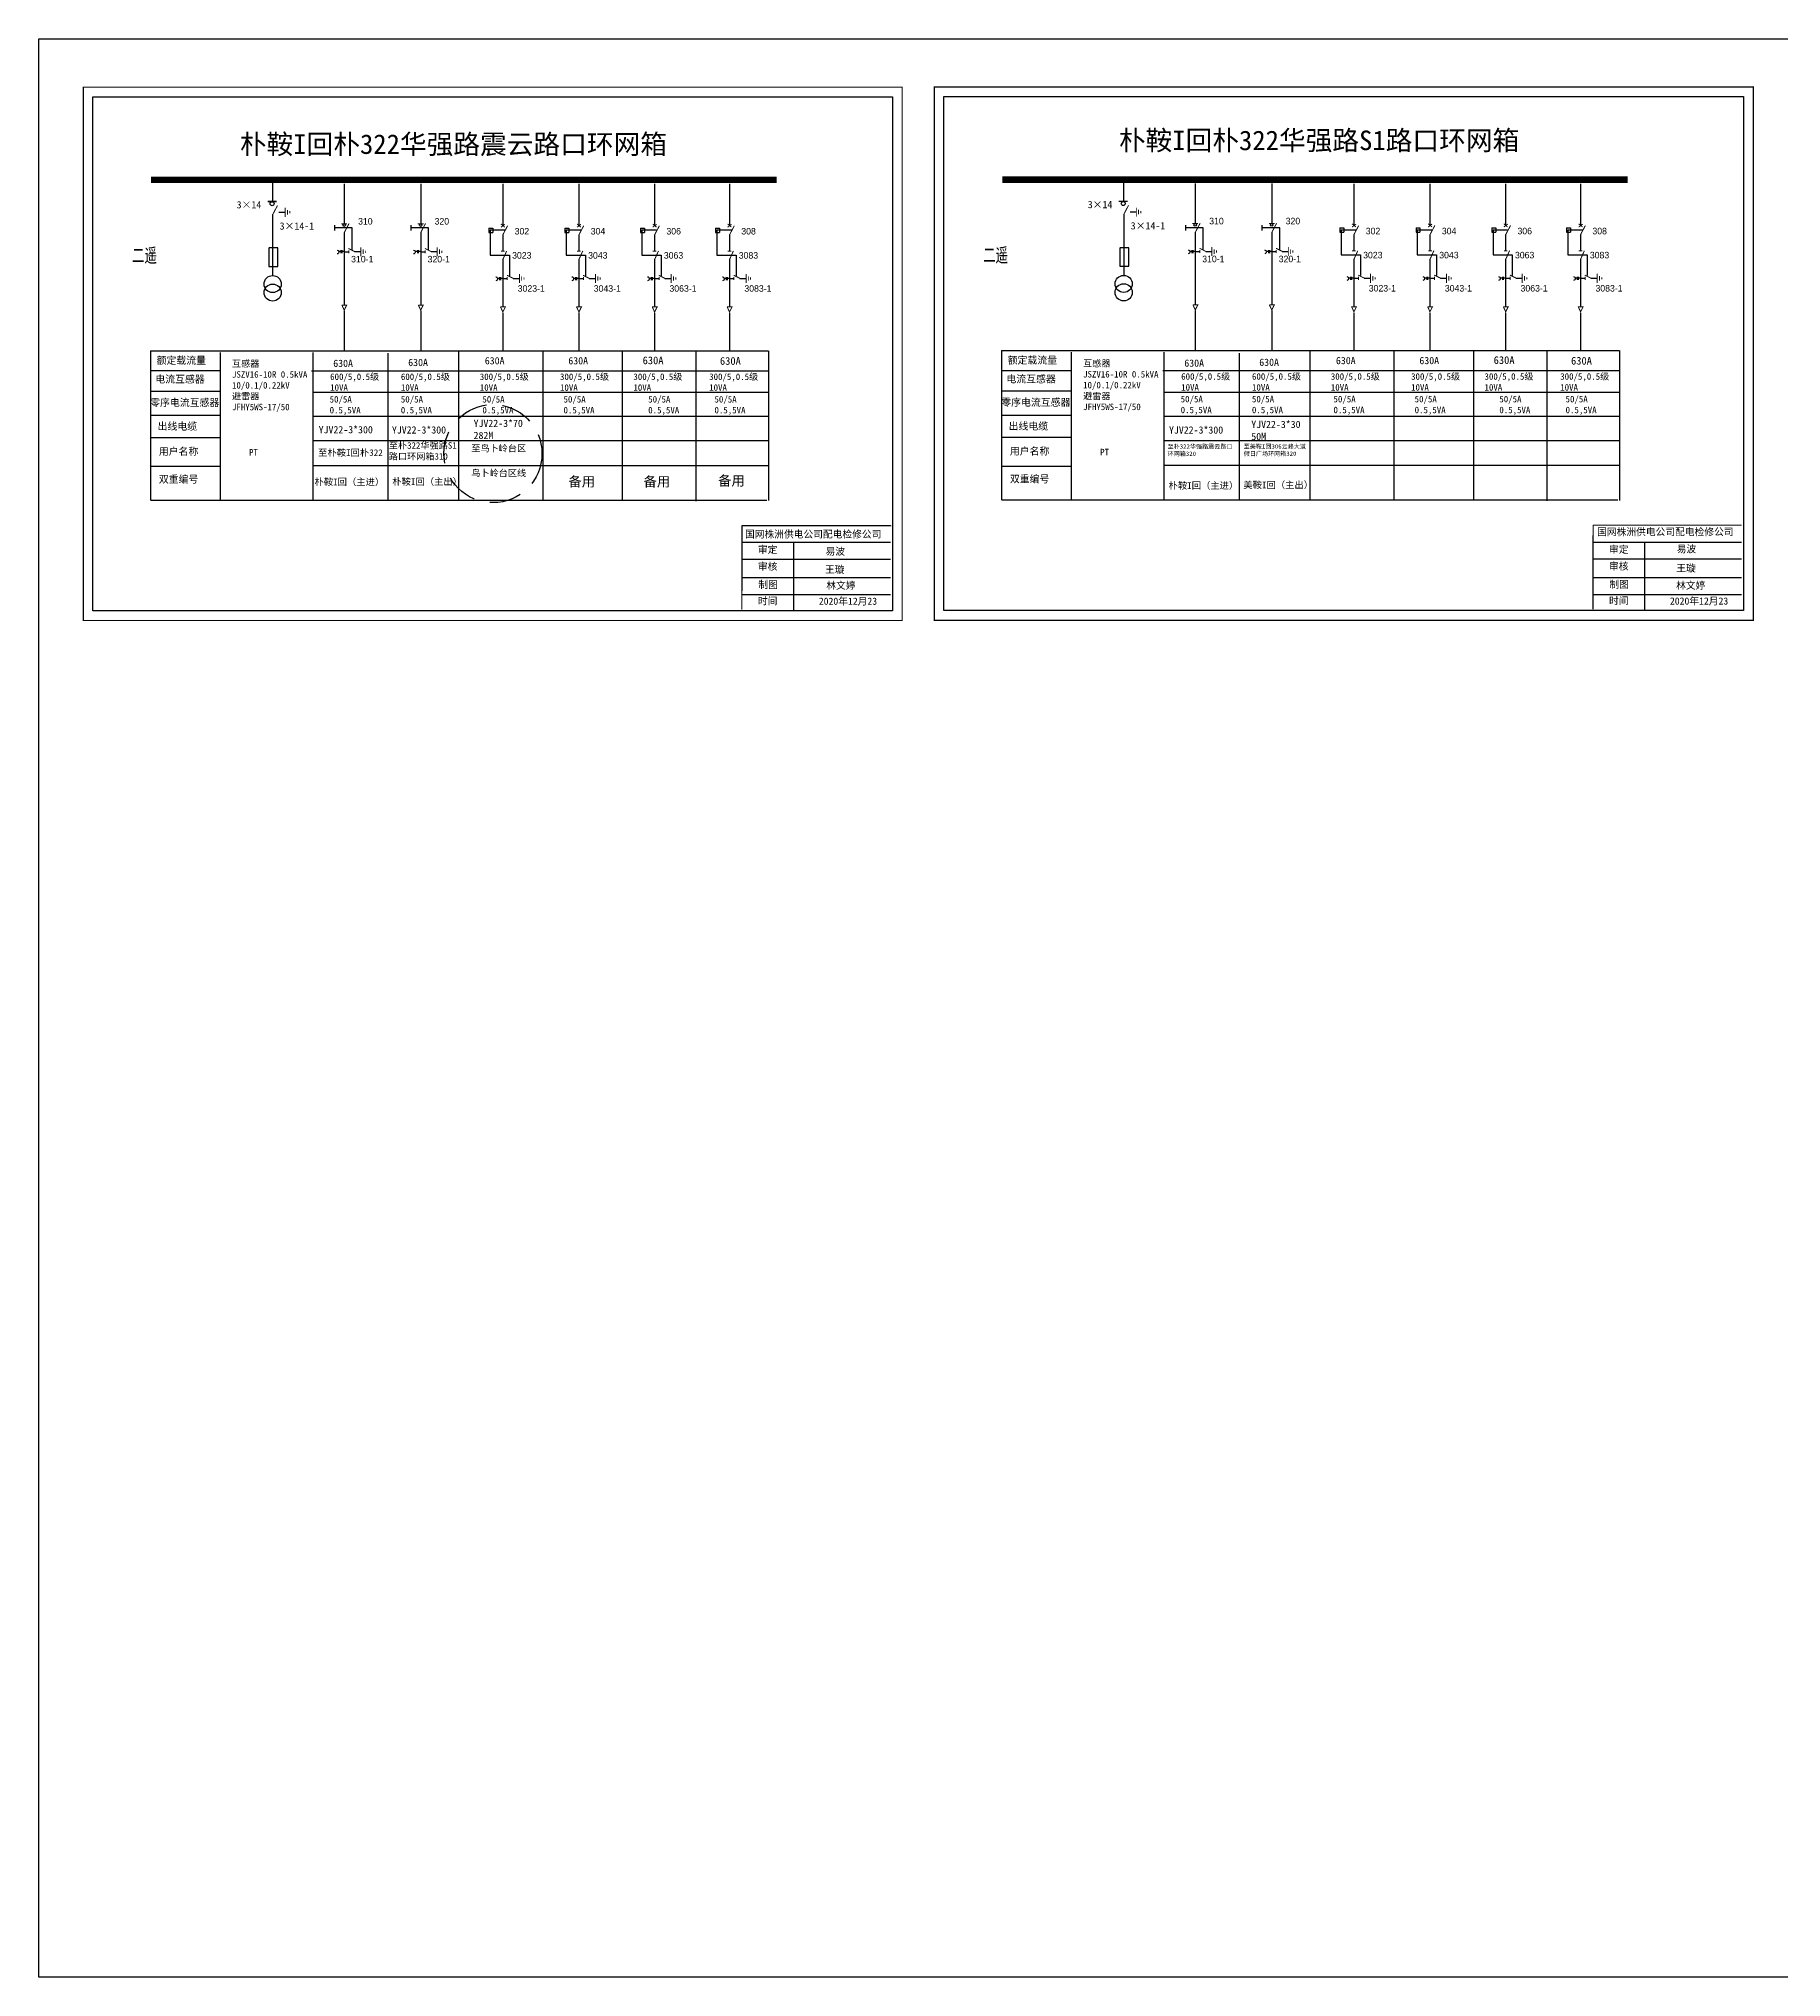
# Model space of a CAD drawing. Extents: x -194 to 226, y -192 to 105.
# Drawn here: x -194.2 to 72.8, y -191.9 to 105.1 of the extents above; entities that cross this region are included whole.
import ezdxf

# ---------------------------------------------------------------- set-up
doc = ezdxf.new("R2010")
doc.units = 0
doc.header["$LTSCALE"] = 0.774411
for name, pattern in [('ACAD_ISO02W100', [15, 12, -3]), ('CENTER', [50.8, 31.75, -6.35, 6.35, -6.35]), ('DASHED2', [9.525, 6.35, -3.175])]:
    doc.linetypes.add(name, pattern=pattern)
doc.layers.get('0').update_dxf_attribs({"linetype": 'CONTINUOUS'})
doc.layers.add('2', color=7, linetype='CONTINUOUS')
doc.layers.add('3', color=7, linetype='CONTINUOUS')
doc.styles.add('hztxt_txtstyle_0.00_0_0', font='simkai.ttf')
doc.styles.add('hztxt_txtstyle_1.80_0_0', font='', dxfattribs={"height": 1.8, "bigfont": 'hztxt.shx'})
doc.styles.add('hztxt_txtstyle_2.70_0_0', font='simkai.ttf', dxfattribs={"height": 2.7})
doc.styles.add('字体', font='', dxfattribs={"height": 2.5})
doc.styles.add('宋体', font='', dxfattribs={"width": 0.65})
doc.styles.get('hztxt_txtstyle_1.80_0_0').set_extended_font_data('hztxt')
doc.styles.get('字体').set_extended_font_data('SimSun')
doc.styles.get('宋体').set_extended_font_data('SimSun')

# ---------------------------------------------------------------- blocks, each defined once
blk = doc.blocks.new('JD')
for points in [[(-2, 0.2), (-2, -0.2), (2, 0.2), (2, -0.2)], [(1, -1.2), (1, -0.8), (-1, -1.2), (-1, -0.8)], [(-0.5, -1.8), (-0.5, -2.2), (0.5, -1.8), (0.5, -2.2)]]:
    blk.add_trace(points)

msp = doc.modelspace()

# ---------------------------------------------------------------- linework, layer by layer
at = {"color": 0}
for p, q in [((-194.22, 105.09), (225.78, 105.09)), ((-158.41, 83.48), (-158.41, 80.19)), ((-27.99, 83.51), (-27.99, 80.22)), ((-147.42, 82.88), (-147.42, 76.77)), ((-135.7, 82.88), (-135.7, 76.77)), ((-123.12, 82.85), (-123.12, 76.43)), ((-111.46, 82.85), (-111.46, 76.43)), ((-99.86, 82.85), (-99.86, 76.43)), ((-88.38, 82.85), (-88.38, 76.43)), ((-17.01, 82.91), (-17.01, 76.8)), ((-5.29, 82.91), (-5.29, 76.8)), ((7.3, 82.88), (7.3, 76.46)), ((18.96, 82.88), (18.96, 76.46)), ((30.56, 82.88), (30.56, 76.46)), ((42.03, 82.88), (42.03, 76.46)), ((-158.39, 78.16), (-158.39, 68.83)), ((-157.41, 78.53), (-156.47, 78.53)), ((-27.97, 78.19), (-27.97, 68.86)), ((-26.99, 78.56), (-26.05, 78.56)), ((-147.42, 75.41), (-147.42, 64.3)), ((-135.7, 75.41), (-135.7, 64.3)), ((-125.25, 76.08), (-124.65, 76.08)), ((-125.25, 76.08), (-125.25, 75.42)), ((-125.25, 75.42), (-124.65, 75.42)), ((-124.65, 76.08), (-124.65, 75.42)), ((-123.12, 75.07), (-123.12, 72.59)), ((-113.59, 76.08), (-112.99, 76.08)), ((-113.59, 76.08), (-113.59, 75.42)), ((-113.59, 75.42), (-112.99, 75.42)), ((-112.99, 76.08), (-112.99, 75.42)), ((-111.46, 75.07), (-111.46, 72.59)), ((-101.99, 76.08), (-101.39, 76.08)), ((-101.99, 76.08), (-101.99, 75.42)), ((-101.99, 75.42), (-101.39, 75.42)), ((-101.39, 76.08), (-101.39, 75.42)), ((-99.86, 75.07), (-99.86, 72.59)), ((-90.51, 76.08), (-89.92, 76.08)), ((-90.51, 76.08), (-90.51, 75.42)), ((-90.51, 75.42), (-89.92, 75.42)), ((-89.92, 76.08), (-89.92, 75.42)), ((-88.38, 75.07), (-88.38, 72.59)), ((-17.01, 75.44), (-17.01, 64.34)), ((-5.29, 75.44), (-5.29, 64.34)), ((5.17, 76.11), (5.77, 76.11)), ((5.17, 76.11), (5.17, 75.45)), ((5.17, 75.45), (5.77, 75.45)), ((5.77, 76.11), (5.77, 75.45)), ((7.3, 75.1), (7.3, 72.62)), ((16.83, 76.11), (17.43, 76.11)), ((16.83, 76.11), (16.83, 75.45)), ((16.83, 75.45), (17.43, 75.45)), ((17.43, 76.11), (17.43, 75.45)), ((18.96, 75.1), (18.96, 72.62)), ((28.43, 76.11), (29.03, 76.11)), ((28.43, 76.11), (28.43, 75.45)), ((28.43, 75.45), (29.03, 75.45)), ((29.03, 76.11), (29.03, 75.45)), ((30.56, 75.1), (30.56, 72.62)), ((39.9, 76.11), (40.5, 76.11)), ((39.9, 76.11), (39.9, 75.45)), ((39.9, 75.45), (40.5, 75.45)), ((40.5, 76.11), (40.5, 75.45)), ((42.03, 75.1), (42.03, 72.62)), ((-147.42, 72.46), (-146.73, 72.46)), ((-145.83, 72.48), (-144.89, 72.48)), ((-135.7, 72.46), (-135.01, 72.46)), ((-134.11, 72.48), (-133.17, 72.48)), ((-123.12, 71.35), (-123.12, 64.05)), ((-111.46, 71.35), (-111.46, 64.05)), ((-99.86, 71.35), (-99.86, 64.05)), ((-88.38, 71.35), (-88.38, 64.05)), ((-17.01, 72.49), (-16.31, 72.49)), ((-15.41, 72.51), (-14.47, 72.51)), ((-5.29, 72.49), (-4.6, 72.49)), ((-3.69, 72.51), (-2.75, 72.51)), ((7.3, 71.39), (7.3, 64.08)), ((18.96, 71.39), (18.96, 64.08)), ((30.56, 71.39), (30.56, 64.08)), ((42.03, 71.39), (42.03, 64.08)), ((-123.12, 68.35), (-122.43, 68.35)), ((-121.52, 68.37), (-120.58, 68.37)), ((-111.46, 68.35), (-110.77, 68.35)), ((-109.86, 68.37), (-108.92, 68.37)), ((-99.86, 68.35), (-99.17, 68.35)), ((-98.27, 68.37), (-97.33, 68.37)), ((-88.38, 68.35), (-87.69, 68.35)), ((-86.79, 68.37), (-85.85, 68.37)), ((7.3, 68.39), (7.99, 68.39)), ((8.89, 68.4), (9.84, 68.4)), ((18.96, 68.39), (19.65, 68.39)), ((20.55, 68.4), (21.49, 68.4)), ((30.56, 68.39), (31.25, 68.39)), ((32.15, 68.4), (33.09, 68.4)), ((42.03, 68.39), (42.72, 68.39)), ((43.63, 68.4), (44.57, 68.4)), ((-166.35, 54.2), (-177.05, 54.2)), ((-35.93, 54.23), (-46.63, 54.23)), ((-166.39, 51.05), (-177.09, 51.05)), ((-35.97, 51.09), (-46.68, 51.09)), ((-166.39, 47.34), (-177.09, 47.34)), ((-35.97, 47.37), (-46.68, 47.37)), ((-166.43, 43.95), (-177.13, 43.95)), ((-36.01, 43.98), (-46.72, 43.98)), ((-166.39, 39.54), (-177.09, 39.54)), ((-35.97, 39.57), (-46.68, 39.57))]:
    msp.add_line(p, q, dxfattribs=at)
for p, q in [((-194.22, -191.91), (-194.22, 105.09)), ((225.78, -191.91), (-194.22, -191.91))]:
    msp.add_line(p, q)
at = {"color": 0, "linetype": 'ACAD_ISO02W100'}
for p, q in [((-122.82, 75.74), (-125.06, 75.74)), ((-125.06, 75.74), (-125.06, 71.93)), ((-111.16, 75.74), (-113.4, 75.74)), ((-113.4, 75.74), (-113.4, 71.93)), ((-99.56, 75.74), (-101.8, 75.74)), ((-101.8, 75.74), (-101.8, 71.93)), ((-88.08, 75.74), (-90.32, 75.74)), ((-90.32, 75.74), (-90.32, 71.93)), ((7.6, 75.77), (5.36, 75.77)), ((5.36, 75.77), (5.36, 71.96)), ((19.26, 75.77), (17.02, 75.77)), ((17.02, 75.77), (17.02, 71.96)), ((30.86, 75.77), (28.62, 75.77)), ((28.62, 75.77), (28.62, 71.96)), ((42.33, 75.77), (40.09, 75.77)), ((40.09, 75.77), (40.09, 71.96)), ((-125.06, 71.93), (-122.1, 71.93)), ((-122.1, 71.93), (-122.1, 68.78)), ((-113.4, 71.93), (-110.44, 71.93)), ((-110.44, 71.93), (-110.44, 68.78)), ((-101.8, 71.93), (-98.85, 71.93)), ((-98.85, 71.93), (-98.85, 68.78)), ((-90.32, 71.93), (-87.37, 71.93)), ((-87.37, 71.93), (-87.37, 68.78)), ((5.36, 71.96), (8.32, 71.96)), ((8.32, 71.96), (8.32, 68.81)), ((17.02, 71.96), (19.97, 71.96)), ((19.97, 71.96), (19.97, 68.81)), ((28.62, 71.96), (31.57, 71.96)), ((31.57, 71.96), (31.57, 68.81)), ((40.09, 71.96), (43.05, 71.96)), ((43.05, 71.96), (43.05, 68.81))]:
    msp.add_line(p, q, dxfattribs=at)
at = {"color": 0, "linetype": 'CENTER'}
for p, q in [((-147.42, 63.41), (-147.42, 57.27)), ((-135.7, 63.41), (-135.7, 57.27)), ((-123.11, 63.07), (-123.11, 57.3)), ((-111.45, 63.07), (-111.45, 57.3)), ((-99.86, 63.07), (-99.86, 57.3)), ((-88.38, 63.07), (-88.38, 57.3)), ((-17, 63.44), (-17, 57.3)), ((-5.28, 63.44), (-5.28, 57.3)), ((7.31, 63.1), (7.31, 57.33)), ((18.96, 63.1), (18.96, 57.33)), ((30.56, 63.1), (30.56, 57.33)), ((42.04, 63.1), (42.04, 57.33))]:
    msp.add_line(p, q, dxfattribs=at)
at = {"color": 0, "linetype": 'Continuous'}
for p, q in [((-177.12, 57.28), (-82.45, 57.28)), ((-177.07, 34.34), (-177.07, 57.28)), ((-166.45, 57.04), (-166.45, 34.35)), ((-152.24, 57.04), (-152.24, 34.35)), ((-140.72, 56.89), (-140.72, 34.36)), ((-129.89, 57.24), (-129.89, 34.35)), ((-117, 57.24), (-117, 34.35)), ((-104.8, 57.23), (-104.8, 34.33)), ((-93.53, 57.15), (-93.53, 34.25)), ((-82.4, 57.27), (-82.4, 34.33)), ((-46.7, 57.32), (47.96, 57.32)), ((-46.66, 34.37), (-46.66, 57.32)), ((-36.03, 57.07), (-36.03, 34.38)), ((-21.82, 57.07), (-21.82, 34.38)), ((-10.3, 56.92), (-10.3, 34.39)), ((0.53, 57.27), (0.53, 34.38)), ((13.42, 57.27), (13.42, 34.38)), ((25.62, 57.26), (25.62, 34.36)), ((36.89, 57.18), (36.89, 34.28)), ((48.02, 57.3), (48.02, 34.36)), ((-152.41, 54.22), (-82.42, 54.22)), ((-21.99, 54.25), (48, 54.25)), ((-152.24, 50.92), (-82.4, 50.92)), ((-21.82, 50.95), (48.02, 50.95)), ((-152.24, 47.24), (-82.51, 47.24)), ((-21.82, 47.27), (47.9, 47.27)), ((-152.24, 43.51), (-82.32, 43.51)), ((-21.82, 43.54), (48.09, 43.54)), ((-152.24, 39.72), (-82.42, 39.72)), ((-21.82, 39.75), (48, 39.75)), ((-82.66, 34.34), (-177, 34.34)), ((47.75, 34.37), (-46.58, 34.37)), ((-86.46, 30.53), (-63.71, 30.53)), ((-86.46, 27.94), (-63.71, 27.94)), ((-78.57, 27.94), (-78.57, 17.6)), ((43.96, 27.97), (66.71, 27.97)), ((51.85, 27.97), (51.85, 17.63)), ((-86.46, 25.35), (-63.71, 25.35)), ((43.96, 25.38), (66.71, 25.38)), ((-86.46, 22.52), (-63.71, 22.52)), ((43.96, 22.55), (66.71, 22.55)), ((-86.46, 19.93), (-63.71, 19.93)), ((43.96, 19.96), (66.71, 19.96))]:
    msp.add_line(p, q, dxfattribs=at)
at = {"color": 0, "linetype": 'Continuous', "const_width": 0.182}
for points in [[(-187.4, 97.66), (-61.92, 97.66), (-61.92, 15.96), (-187.4, 15.96)], [(-56.99, 97.69), (68.5, 97.69), (68.5, 15.99), (-56.99, 15.99)]]:
    msp.add_lwpolyline(points, close=True, dxfattribs=at)
at = {"color": 0, "linetype": 'Continuous'}
for points in [[(-185.93, 96.19), (-63.4, 96.19), (-63.4, 17.44), (-185.93, 17.44)], [(-55.51, 96.22), (67.02, 96.22), (67.02, 17.47), (-55.51, 17.47)]]:
    msp.add_lwpolyline(points, close=True, dxfattribs=at)
at = {"color": 0}
for points, const_width in [([(-177, 83.48), (-81.15, 83.48)], 0.998), ([(-46.58, 83.51), (49.27, 83.51)], 0.998), ([(-159.16, 80.15), (-157.76, 80.15)], 0.238), ([(-28.74, 80.18), (-27.34, 80.18)], 0.238), ([(-158.39, 78.12), (-157.64, 79.54)], 0.15), ([(-27.97, 78.15), (-27.23, 79.57)], 0.15), ([(-147.86, 76.75), (-146.98, 76.75)], 0.15), ([(-147.42, 75.37), (-146.67, 76.79)], 0.15), ([(-136.15, 76.75), (-135.26, 76.75)], 0.15), ([(-135.7, 75.37), (-134.96, 76.79)], 0.15), ([(-123.4, 76.21), (-122.79, 76.66)], 0.15), ([(-123.4, 76.71), (-122.81, 76.22)], 0.15), ([(-123.12, 75.03), (-122.37, 76.45)], 0.15), ([(-111.74, 76.21), (-111.13, 76.66)], 0.15), ([(-111.74, 76.71), (-111.15, 76.22)], 0.15), ([(-111.46, 75.03), (-110.71, 76.45)], 0.15), ([(-100.15, 76.21), (-99.54, 76.66)], 0.15), ([(-100.14, 76.71), (-99.55, 76.22)], 0.15), ([(-99.86, 75.03), (-99.11, 76.45)], 0.15), ([(-88.66, 76.71), (-88.08, 76.22)], 0.15), ([(-88.67, 76.21), (-88.06, 76.66)], 0.15), ([(-88.38, 75.03), (-87.63, 76.45)], 0.15), ([(-17.45, 76.78), (-16.56, 76.78)], 0.15), ([(-17.01, 75.4), (-16.26, 76.82)], 0.15), ([(-5.73, 76.78), (-4.85, 76.78)], 0.15), ([(-5.29, 75.4), (-4.54, 76.82)], 0.15), ([(7.02, 76.24), (7.62, 76.69)], 0.15), ([(7.02, 76.74), (7.61, 76.25)], 0.15), ([(7.3, 75.06), (8.05, 76.48)], 0.15), ([(18.68, 76.74), (19.27, 76.25)], 0.15), ([(18.67, 76.24), (19.28, 76.69)], 0.15), ([(18.96, 75.06), (19.71, 76.48)], 0.15), ([(30.28, 76.74), (30.86, 76.25)], 0.15), ([(30.27, 76.24), (30.88, 76.69)], 0.15), ([(30.56, 75.06), (31.31, 76.48)], 0.15), ([(41.75, 76.24), (42.36, 76.69)], 0.15), ([(41.75, 76.74), (42.34, 76.25)], 0.15), ([(42.03, 75.06), (42.78, 76.48)], 0.15), ([(-146.77, 72.96), (-145.77, 72.46)], 0.15), ([(-146.73, 72.69), (-146.73, 72.23)], 0.15), ([(-135.05, 72.96), (-134.05, 72.46)], 0.15), ([(-135.01, 72.69), (-135.01, 72.23)], 0.15), ([(-123.39, 72.55), (-122.83, 72.55)], 0.15), ([(-123.15, 71.17), (-122.52, 72.58)], 0.15), ([(-111.73, 72.55), (-111.17, 72.55)], 0.15), ([(-111.49, 71.17), (-110.86, 72.58)], 0.15), ([(-100.13, 72.55), (-99.57, 72.55)], 0.15), ([(-99.89, 71.17), (-99.26, 72.58)], 0.15), ([(-88.65, 72.55), (-88.1, 72.55)], 0.15), ([(-88.41, 71.17), (-87.78, 72.58)], 0.15), ([(-16.35, 72.99), (-15.35, 72.49)], 0.15), ([(-16.31, 72.72), (-16.31, 72.26)], 0.15), ([(-4.63, 72.99), (-3.64, 72.49)], 0.15), ([(-4.6, 72.72), (-4.6, 72.26)], 0.15), ([(7.03, 72.58), (7.59, 72.58)], 0.15), ([(7.27, 71.2), (7.9, 72.62)], 0.15), ([(18.69, 72.58), (19.25, 72.58)], 0.15), ([(18.93, 71.2), (19.56, 72.62)], 0.15), ([(30.29, 72.58), (30.84, 72.58)], 0.15), ([(30.53, 71.2), (31.16, 72.62)], 0.15), ([(41.77, 72.58), (42.32, 72.58)], 0.15), ([(42, 71.2), (42.63, 72.62)], 0.15), ([(-122.46, 68.85), (-121.47, 68.35)], 0.15), ([(-122.43, 68.58), (-122.43, 68.12)], 0.15), ([(-110.81, 68.85), (-109.81, 68.35)], 0.15), ([(-110.77, 68.58), (-110.77, 68.12)], 0.15), ([(-99.21, 68.85), (-98.21, 68.35)], 0.15), ([(-99.17, 68.58), (-99.17, 68.12)], 0.15), ([(-87.73, 68.85), (-86.73, 68.35)], 0.15), ([(-87.69, 68.58), (-87.69, 68.12)], 0.15), ([(7.95, 68.88), (8.95, 68.39)], 0.15), ([(7.99, 68.62), (7.99, 68.15)], 0.15), ([(19.61, 68.88), (20.61, 68.39)], 0.15), ([(19.65, 68.62), (19.65, 68.15)], 0.15), ([(31.21, 68.88), (32.21, 68.39)], 0.15), ([(31.25, 68.62), (31.25, 68.15)], 0.15), ([(42.69, 68.88), (43.68, 68.39)], 0.15), ([(42.72, 68.62), (42.72, 68.15)], 0.15), ([(-147.79, 64.28), (-147.03, 64.28), (-147.42, 63.51), (-147.78, 64.3)], 0.15), ([(-136.07, 64.28), (-135.31, 64.28), (-135.7, 63.51), (-136.06, 64.3)], 0.15), ([(-123.48, 64), (-122.72, 64), (-123.11, 63.23), (-123.48, 64.02)], 0.15), ([(-111.83, 64), (-111.06, 64), (-111.45, 63.23), (-111.82, 64.02)], 0.15), ([(-100.23, 64), (-99.47, 64), (-99.86, 63.23), (-100.22, 64.02)], 0.15), ([(-88.75, 64), (-87.99, 64), (-88.38, 63.23), (-88.74, 64.02)], 0.15), ([(-17.37, 64.31), (-16.61, 64.31), (-17, 63.54), (-17.36, 64.33)], 0.15), ([(-5.66, 64.31), (-4.89, 64.31), (-5.28, 63.54), (-5.65, 64.33)], 0.15), ([(6.93, 64.03), (7.7, 64.03), (7.31, 63.26), (6.94, 64.05)], 0.15), ([(18.59, 64.03), (19.35, 64.03), (18.96, 63.26), (18.6, 64.05)], 0.15), ([(30.19, 64.03), (30.95, 64.03), (30.56, 63.26), (30.2, 64.05)], 0.15), ([(41.67, 64.03), (42.43, 64.03), (42.04, 63.26), (41.67, 64.05)], 0.15)]:
    msp.add_lwpolyline(points, dxfattribs=dict(at, const_width=const_width))
for points in [[(-148.93, 76.52), (-148.93, 75.69)], [(-137.21, 76.52), (-137.21, 75.69)], [(-18.52, 76.55), (-18.52, 75.72)], [(-6.8, 76.55), (-6.8, 75.72)], [(-158.98, 72.99), (-158.98, 70.19), (-157.6, 70.19), (-157.6, 73.03), (-158.98, 73.03)], [(-147.93, 72.47), (-148.24, 72.47)], [(-147.93, 72.68), (-147.93, 72.22)], [(-147.79, 72.68), (-147.79, 72.22)], [(-147.42, 72.47), (-147.79, 72.47)], [(-136.21, 72.47), (-136.52, 72.47)], [(-136.21, 72.68), (-136.21, 72.22)], [(-136.07, 72.68), (-136.07, 72.22)], [(-135.71, 72.47), (-136.07, 72.47)], [(-28.57, 73.02), (-28.57, 70.23), (-27.18, 70.23), (-27.18, 73.06), (-28.57, 73.06)], [(-17.51, 72.5), (-17.82, 72.5)], [(-17.51, 72.71), (-17.51, 72.25)], [(-17.37, 72.71), (-17.37, 72.25)], [(-17.01, 72.5), (-17.37, 72.5)], [(-5.79, 72.5), (-6.11, 72.5)], [(-5.79, 72.71), (-5.79, 72.25)], [(-5.65, 72.71), (-5.65, 72.25)], [(-5.29, 72.5), (-5.65, 72.5)], [(-123.62, 68.36), (-123.94, 68.36)], [(-123.62, 68.57), (-123.62, 68.12)], [(-123.48, 68.57), (-123.48, 68.12)], [(-123.12, 68.36), (-123.48, 68.36)], [(-111.96, 68.36), (-112.28, 68.36)], [(-111.96, 68.57), (-111.96, 68.12)], [(-111.82, 68.57), (-111.82, 68.12)], [(-111.46, 68.36), (-111.82, 68.36)], [(-100.36, 68.36), (-100.68, 68.36)], [(-100.36, 68.57), (-100.36, 68.12)], [(-100.22, 68.57), (-100.22, 68.12)], [(-99.86, 68.36), (-100.22, 68.36)], [(-88.89, 68.36), (-89.2, 68.36)], [(-88.89, 68.57), (-88.89, 68.12)], [(-88.75, 68.57), (-88.75, 68.12)], [(-88.39, 68.36), (-88.75, 68.36)], [(6.8, 68.39), (6.48, 68.39)], [(6.8, 68.6), (6.8, 68.15)], [(6.94, 68.6), (6.94, 68.15)], [(7.3, 68.39), (6.94, 68.39)], [(18.46, 68.39), (18.14, 68.39)], [(18.46, 68.6), (18.46, 68.15)], [(18.6, 68.6), (18.6, 68.15)], [(18.96, 68.39), (18.6, 68.39)], [(30.05, 68.39), (29.74, 68.39)], [(30.05, 68.6), (30.05, 68.15)], [(30.19, 68.6), (30.19, 68.15)], [(30.56, 68.39), (30.19, 68.39)], [(41.53, 68.39), (41.21, 68.39)], [(41.53, 68.6), (41.53, 68.15)], [(41.67, 68.6), (41.67, 68.15)], [(42.03, 68.39), (41.67, 68.39)]]:
    msp.add_lwpolyline(points, dxfattribs=at)
at = {"color": 0, "linetype": 'ACAD_ISO02W100'}
for points in [[(-146.2, 72.69), (-146.2, 76.11), (-148.93, 76.11)], [(-134.48, 72.69), (-134.48, 76.11), (-137.21, 76.11)], [(-15.78, 72.72), (-15.78, 76.14), (-18.52, 76.14)], [(-4.06, 72.72), (-4.06, 76.14), (-6.8, 76.14)]]:
    msp.add_lwpolyline(points, dxfattribs=at)
at = {"color": 0}
for points in [[(-148.51, 72.72, -0.877934), (-148.5, 72.12)], [(-136.79, 72.72, -0.877934), (-136.78, 72.12)], [(-18.09, 72.75, -0.877934), (-18.08, 72.15)], [(-6.37, 72.75, -0.877934), (-6.36, 72.15)], [(-124.2, 68.62, -0.877934), (-124.19, 68.01)], [(-112.55, 68.62, -0.877934), (-112.53, 68.01)], [(-100.95, 68.62, -0.877934), (-100.94, 68.01)], [(-89.47, 68.62, -0.877934), (-89.46, 68.01)], [(6.21, 68.65, -0.877934), (6.22, 68.04)], [(17.87, 68.65, -0.877934), (17.88, 68.04)], [(29.47, 68.65, -0.877934), (29.48, 68.04)], [(40.95, 68.65, -0.877934), (40.96, 68.04)]]:
    msp.add_lwpolyline(points, format="xyb", dxfattribs=at)
at = {"color": 0, "linetype": 'Continuous', "const_width": 0.182}
for points in [[(-86.46, 30.53), (-86.48, 17.64)], [(-86.34, 30.45), (-63.59, 30.45)], [(43.96, 30.57), (43.94, 17.67)], [(43.96, 30.57), (66.71, 30.57)]]:
    msp.add_lwpolyline(points, dxfattribs=at)
at = {"color": 0}
for centre, radius in [((-158.46, 79.81), 0.305), ((-28.04, 79.84), 0.305), ((-147.42, 76.54), 0.192), ((-135.7, 76.54), 0.192), ((-17.01, 76.57), 0.192), ((-5.29, 76.57), 0.192)]:
    msp.add_circle(centre, radius, dxfattribs=at)
at = {"color": 1, "linetype": 'DASHED2'}
msp.add_circle((-124.63, 41.53), 7.52, dxfattribs=at)
at = {"layer": '2', "color": 0}
for centre in [(-158.38, 67.5), (-27.97, 67.53), (-158.38, 66.2), (-27.97, 66.23)]:
    msp.add_circle(centre, 1.31, dxfattribs=at)

# ---------------------------------------------------------------- block references
at = {"color": 0, "xscale": 0.3494655254594932, "yscale": 0.3494655254594932, "zscale": 0.3494655254595134, "rotation": 90}
for p in [(-156.45, 78.5), (-26.04, 78.53), (-144.88, 72.45), (-133.16, 72.45), (-14.46, 72.48), (-2.74, 72.48), (-120.57, 68.35), (-108.91, 68.35), (-97.31, 68.35), (-85.84, 68.35), (9.85, 68.38), (21.51, 68.38), (33.1, 68.38), (44.58, 68.38)]:
    msp.add_blockref('JD', p, dxfattribs=at)

# ---------------------------------------------------------------- texts
at = {"color": 0, "linetype": 'Continuous', "style": 'hztxt_txtstyle_2.70_0_0'}
for s, p in [('3×14', (-163.9, 79.1)), ('3×14', (-33.48, 79.13)), ('3×14-1', (-157.31, 75.85)), ('3×14-1', (-26.89, 75.88))]:
    msp.add_text(s, height=1.109, dxfattribs=at).set_placement(p)
at = {"color": 0, "style": 'hztxt_txtstyle_1.80_0_0'}
for s, p in [('310', (-145.29, 76.62)), ('320', (-133.57, 76.62)), ('310', (-14.87, 76.66)), ('320', (-3.15, 76.66)), ('302', (-121.3, 75.1)), ('304', (-109.64, 75.1)), ('306', (-98.04, 75.1)), ('308', (-86.57, 75.1)), ('302', (9.12, 75.13)), ('304', (20.78, 75.13)), ('306', (32.37, 75.13)), ('308', (43.85, 75.13)), ('310-1', (-146.36, 70.82)), ('320-1', (-134.64, 70.82)), ('3023', (-121.69, 71.4)), ('3043', (-110.04, 71.4)), ('3063', (-98.44, 71.4)), ('3083', (-86.96, 71.4)), ('310-1', (-15.94, 70.85)), ('320-1', (-4.22, 70.85)), ('3023', (8.72, 71.44)), ('3043', (20.38, 71.44)), ('3063', (31.98, 71.44)), ('3083', (43.46, 71.44)), ('3023-1', (-120.83, 66.33)), ('3043-1', (-109.18, 66.33)), ('3063-1', (-97.58, 66.33)), ('3083-1', (-86.1, 66.33)), ('3023-1', (9.58, 66.36)), ('3043-1', (21.24, 66.36)), ('3063-1', (32.84, 66.36)), ('3083-1', (44.32, 66.36))]:
    msp.add_text(s, height=0.998, dxfattribs=at).set_placement(p)
at = {"color": 0, "linetype": 'Continuous', "attachment_point": 1}
for s, insert, char_height, width, style in [('朴鞍I回朴322华强路震云路口环网箱', (-163.41, 90.44), 3, 90.5642, '字体'), ('朴鞍I回朴322华强路S1路口环网箱', (-28.71, 91.02), 3, 90.5642, '字体'), ('{\\fSimSun|b0|i0|c134|p2;额定载流量}', (-176.17, 56.37), 1.1094, 17.8852, 'hztxt_txtstyle_2.70_0_0'), ('{\\fSimSun|b0|i0|c134|p2;额定载流量}', (-45.75, 56.4), 1.1094, 17.8852, 'hztxt_txtstyle_2.70_0_0'), ('{\\fSimSun|b0|i0|c134|p2;630A}', (28.72, 56.44), 1.1757, 9.454, 'hztxt_txtstyle_0.00_0_0'), ('{\\fSimSun|b0|i0|c134|p2;电流互感器}', (-176.36, 53.49), 1.1094, 17.8852, 'hztxt_txtstyle_2.70_0_0'), ('\\A1;{\\fSimSun|b0|i0|c134|p2;互感器\\PJSZV16-10R 0.5kVA\\P10/0.1/0.22kV\\P避雷器\\PJFHY5WS-17/50}', (-164.61, 55.82), 0.9985, 18.4113, 'hztxt_txtstyle_2.70_0_0'), ('\\A1;{\\fSimSun|b0|i0|c134|p2;600/5,0.5级\\P10VA}', (-149.57, 53.81), 0.9985, 18.4113, 'hztxt_txtstyle_2.70_0_0'), ('{\\fSimSun|b0|i0|c134|p2;630A}', (-149.1, 55.92), 1.1094, 17.8852, 'hztxt_txtstyle_2.70_0_0'), ('\\A1;{\\fSimSun|b0|i0|c134|p2;600/5,0.5级\\P10VA}', (-138.73, 53.81), 0.9985, 18.4113, 'hztxt_txtstyle_2.70_0_0'), ('{\\fSimSun|b0|i0|c134|p2;630A}', (-137.61, 56.05), 1.1094, 17.8852, 'hztxt_txtstyle_2.70_0_0'), ('\\A1;{\\fSimSun|b0|i0|c134|p2;300/5,0.5级\\P10VA}', (-126.64, 53.81), 0.9985, 18.4113, 'hztxt_txtstyle_2.70_0_0'), ('{\\fSimSun|b0|i0|c134|p2;630A}', (-125.87, 56.31), 1.1094, 17.8852, 'hztxt_txtstyle_2.70_0_0'), ('\\A1;{\\fSimSun|b0|i0|c134|p2;300/5,0.5级\\P10VA}', (-114.35, 53.81), 0.9985, 18.4113, 'hztxt_txtstyle_2.70_0_0'), ('{\\fSimSun|b0|i0|c134|p2;630A}', (-113.07, 56.31), 1.1094, 17.8852, 'hztxt_txtstyle_2.70_0_0'), ('\\A1;{\\fSimSun|b0|i0|c134|p2;300/5,0.5级\\P10VA}', (-103.1, 53.81), 0.9985, 18.4113, 'hztxt_txtstyle_2.70_0_0'), ('{\\fSimSun|b0|i0|c134|p2;630A}', (-101.69, 56.4), 1.1757, 9.454, 'hztxt_txtstyle_0.00_0_0'), ('\\A1;{\\fSimSun|b0|i0|c134|p2;300/5,0.5级\\P10VA}', (-91.49, 53.81), 0.9985, 18.4113, 'hztxt_txtstyle_2.70_0_0'), ('{\\fSimSun|b0|i0|c134|p2;630A}', (-89.84, 56.31), 1.1757, 9.454, 'hztxt_txtstyle_0.00_0_0'), ('{\\fSimSun|b0|i0|c134|p2;电流互感器}', (-45.94, 53.52), 1.1094, 17.8852, 'hztxt_txtstyle_2.70_0_0'), ('\\A1;{\\fSimSun|b0|i0|c134|p2;互感器\\PJSZV16-10R 0.5kVA\\P10/0.1/0.22kV\\P避雷器\\PJFHY5WS-17/50}', (-34.19, 55.85), 0.9985, 18.4113, 'hztxt_txtstyle_2.70_0_0'), ('\\A1;{\\fSimSun|b0|i0|c134|p2;600/5,0.5级\\P10VA}', (-19.16, 53.84), 0.9985, 18.4113, 'hztxt_txtstyle_2.70_0_0'), ('{\\fSimSun|b0|i0|c134|p2;630A}', (-18.68, 55.95), 1.1094, 17.8852, 'hztxt_txtstyle_2.70_0_0'), ('\\A1;{\\fSimSun|b0|i0|c134|p2;600/5,0.5级\\P10VA}', (-8.31, 53.84), 0.9985, 18.4113, 'hztxt_txtstyle_2.70_0_0'), ('{\\fSimSun|b0|i0|c134|p2;630A}', (-7.2, 56.08), 1.1094, 17.8852, 'hztxt_txtstyle_2.70_0_0'), ('\\A1;{\\fSimSun|b0|i0|c134|p2;300/5,0.5级\\P10VA}', (3.77, 53.84), 0.9985, 18.4113, 'hztxt_txtstyle_2.70_0_0'), ('{\\fSimSun|b0|i0|c134|p2;630A}', (4.55, 56.34), 1.1094, 17.8852, 'hztxt_txtstyle_2.70_0_0'), ('\\A1;{\\fSimSun|b0|i0|c134|p2;300/5,0.5级\\P10VA}', (16.07, 53.84), 0.9985, 18.4113, 'hztxt_txtstyle_2.70_0_0'), ('{\\fSimSun|b0|i0|c134|p2;630A}', (17.34, 56.34), 1.1094, 17.8852, 'hztxt_txtstyle_2.70_0_0'), ('\\A1;{\\fSimSun|b0|i0|c134|p2;300/5,0.5级\\P10VA}', (27.32, 53.84), 0.9985, 18.4113, 'hztxt_txtstyle_2.70_0_0'), ('\\A1;{\\fSimSun|b0|i0|c134|p2;300/5,0.5级\\P10VA}', (38.92, 53.84), 0.9985, 18.4113, 'hztxt_txtstyle_2.70_0_0'), ('{\\fSimSun|b0|i0|c134|p2;630A}', (40.58, 56.34), 1.1757, 9.454, 'hztxt_txtstyle_0.00_0_0'), ('{\\fSimSun|b0|i0|c134|p2;零序电流互感器}', (-177.15, 49.91), 1.1094, 17.8852, 'hztxt_txtstyle_2.70_0_0'), ('{\\fSimSun|b0|i0|c134|p2;50/5A\\P0.5,5VA}', (-149.65, 50.35), 0.9985, 17.8852, 'hztxt_txtstyle_2.70_0_0'), ('{\\fSimSun|b0|i0|c134|p2;50/5A\\P0.5,5VA}', (-138.74, 50.35), 0.9985, 17.8852, 'hztxt_txtstyle_2.70_0_0'), ('{\\fSimSun|b0|i0|c134|p2;50/5A\\P0.5,5VA}', (-126.24, 50.35), 0.9985, 17.8852, 'hztxt_txtstyle_2.70_0_0'), ('{\\fSimSun|b0|i0|c134|p2;50/5A\\P0.5,5VA}', (-113.81, 50.35), 0.9985, 17.8852, 'hztxt_txtstyle_2.70_0_0'), ('{\\fSimSun|b0|i0|c134|p2;50/5A\\P0.5,5VA}', (-100.83, 50.35), 0.9985, 17.8852, 'hztxt_txtstyle_2.70_0_0'), ('{\\fSimSun|b0|i0|c134|p2;50/5A\\P0.5,5VA}', (-90.68, 50.35), 0.9985, 17.8852, 'hztxt_txtstyle_2.70_0_0'), ('{\\fSimSun|b0|i0|c134|p2;零序电流互感器}', (-46.73, 49.94), 1.1094, 17.8852, 'hztxt_txtstyle_2.70_0_0'), ('{\\fSimSun|b0|i0|c134|p2;50/5A\\P0.5,5VA}', (-19.24, 50.38), 0.9985, 17.8852, 'hztxt_txtstyle_2.70_0_0'), ('{\\fSimSun|b0|i0|c134|p2;50/5A\\P0.5,5VA}', (-8.32, 50.38), 0.9985, 17.8852, 'hztxt_txtstyle_2.70_0_0'), ('{\\fSimSun|b0|i0|c134|p2;50/5A\\P0.5,5VA}', (4.18, 50.38), 0.9985, 17.8852, 'hztxt_txtstyle_2.70_0_0'), ('{\\fSimSun|b0|i0|c134|p2;50/5A\\P0.5,5VA}', (16.61, 50.38), 0.9985, 17.8852, 'hztxt_txtstyle_2.70_0_0'), ('{\\fSimSun|b0|i0|c134|p2;50/5A\\P0.5,5VA}', (29.59, 50.38), 0.9985, 17.8852, 'hztxt_txtstyle_2.70_0_0'), ('{\\fSimSun|b0|i0|c134|p2;50/5A\\P0.5,5VA}', (39.74, 50.38), 0.9985, 17.8852, 'hztxt_txtstyle_2.70_0_0'), ('{\\fSimSun|b0|i0|c134|p2;出线电缆}', (-176.01, 46.27), 1.1094, 17.8852, 'hztxt_txtstyle_2.70_0_0'), ('{\\fSimSun|b0|i0|c134|p2;YJV22-3*300}', (-151.33, 45.75), 1.1094, 17.8852, 'hztxt_txtstyle_2.70_0_0'), ('{\\fSimSun|b0|i0|c134|p2;YJV22-3*300}', (-140.11, 45.71), 1.1094, 17.8852, 'hztxt_txtstyle_2.70_0_0'), ('{\\fSimSun|b0|i0|c134|p2;出线电缆}', (-45.6, 46.3), 1.1094, 17.8852, 'hztxt_txtstyle_2.70_0_0'), ('{\\fSimSun|b0|i0|c134|p2;YJV22-3*300}', (-21.03, 45.7), 1.1094, 17.8852, 'hztxt_txtstyle_2.70_0_0'), ('{\\fSimSun|b0|i0|c134|p2;用户名称}', (-175.82, 42.42), 1.1094, 17.8852, 'hztxt_txtstyle_2.70_0_0'), ('{\\fSimSun|b0|i0|c134|p2;PT}', (-162, 42.22), 1.0024, 7.7986, 'hztxt_txtstyle_0.00_0_0'), ('{\\fSimSun|b0|i0|c134|p2;至朴鞍I回朴322}', (-151.42, 42.18), 1.02, 10.9899, 'hztxt_txtstyle_2.70_0_0'), ('{\\fSimSun|b0|i0|c134|p2;至朴322华强路S1路口环网箱310}', (-140.58, 43.27), 1, 11.4435, 'hztxt_txtstyle_2.70_0_0'), ('{\\fSimSun|b0|i0|c134|p2;用户名称}', (-45.41, 42.46), 1.1094, 17.8852, 'hztxt_txtstyle_2.70_0_0'), ('{\\fSimSun|b0|i0|c134|p2;PT}', (-31.58, 42.26), 1.0024, 7.7986, 'hztxt_txtstyle_0.00_0_0'), ('{\\fSimSun|b0|i0|c134|p2;至朴322华强路震云路口环网箱320}', (-21.25, 42.95), 0.6656, 10.0352, 'hztxt_txtstyle_2.70_0_0'), ('{\\fSimSun|b0|i0|c134|p2;双重编号}', (-175.82, 38.16), 1.1094, 17.8852, 'hztxt_txtstyle_2.70_0_0'), ('{\\fSimSun|b0|i0|c134|p2;朴鞍I回（主进）}', (-151.97, 37.7), 1.02, 10.9899, 'hztxt_txtstyle_2.70_0_0'), ('{\\fSimSun|b0|i0|c134|p2;朴鞍I回（主出）}', (-140.05, 37.74), 1.02, 10.9899, 'hztxt_txtstyle_2.70_0_0'), ('{\\fSimSun|b0|i0|c134|p2;备用}', (-113.06, 37.99), 1.5, 8.9328, 'hztxt_txtstyle_2.70_0_0'), ('{\\fSimSun|b0|i0|c134|p2;备用}', (-101.55, 37.99), 1.5, 8.9328, 'hztxt_txtstyle_2.70_0_0'), ('{\\fSimSun|b0|i0|c134|p2;备用}', (-90.12, 38.13), 1.5, 8.9328, 'hztxt_txtstyle_2.70_0_0'), ('{\\fSimSun|b0|i0|c134|p2;双重编号}', (-45.41, 38.2), 1.1094, 17.8852, 'hztxt_txtstyle_2.70_0_0'), ('{\\fSimSun|b0|i0|c134|p2;朴鞍I回（主进）}', (-21.1, 37.14), 1.02, 10.9899, 'hztxt_txtstyle_2.70_0_0'), ('国网株洲供电公司配电检修公司', (-86, 29.73), 1.0944, 29.9201, '字体'), ('国网株洲供电公司配电检修公司', (44.58, 30.09), 1.0944, 29.9201, '字体'), ('\\f\uffbfﾬￌﾣﾤ_GB2312|b0|i0|c134|p49;审定', (-84.02, 27.37), 1.0944, 8.5588, '字体'), ('易波', (-73.66, 27.1), 1.094, 8.5588, '字体'), ('\\f\uffbfﾬￌﾣﾤ_GB2312|b0|i0|c134|p49;审定', (46.4, 27.4), 1.0944, 8.5588, '字体'), ('易波', (56.77, 27.47), 1.094, 8.5588, '字体'), ('\\f\uffbfﾬￌﾣﾤ_GB2312|b0|i0|c134|p49;审核', (-84.02, 24.79), 1.0944, 8.5588, '字体'), ('王璇', (-73.74, 24.33), 1.094, 8.5588, '字体'), ('\\f\uffbfﾬￌﾣﾤ_GB2312|b0|i0|c134|p49;审核', (46.4, 24.82), 1.0944, 8.5588, '字体'), ('王璇', (56.71, 24.53), 1.094, 8.5588, '字体'), ('\\f\uffbfﾬￌﾣﾤ_GB2312|b0|i0|c134|p49;制图', (-83.96, 22.01), 1.0944, 8.5588, '字体'), ('林文婷', (-73.54, 21.87), 1.094, 8.5588, '字体'), ('\\f\uffbfﾬￌﾣﾤ_GB2312|b0|i0|c134|p49;制图', (46.46, 22.04), 1.0944, 8.5588, '字体'), ('林文婷', (56.68, 21.88), 1.094, 8.5588, '字体'), ('\\f\uffbfﾬￌﾣﾤ_GB2312|b0|i0|c134|p49;时间', (-84.02, 19.5), 1.0944, 8.5588, '字体'), ('2020年12月23', (-74.69, 19.46), 1.094, 16.0081, '字体'), ('\\f\uffbfﾬￌﾣﾤ_GB2312|b0|i0|c134|p49;时间', (46.4, 19.53), 1.0944, 8.5588, '字体'), ('2020年12月23', (55.73, 19.49), 1.094, 16.0081, '字体')]:
    msp.add_mtext(s, dxfattribs=dict(at, insert=insert, char_height=char_height, width=width, style=style))
at = {"color": 7, "linetype": 'Continuous', "true_color": 0xffffff, "attachment_point": 1, "style": 'hztxt_txtstyle_2.70_0_0'}
for s, insert, char_height, width in [('{\\fSimSun|b0|i0|c134|p2;YJV22-3*70\\P282M}', (-127.59, 46.72), 1.1094, 17.8852), ('{\\fSimSun|b0|i0|c134|p2;YJV22-3*30\\P50M}', (-8.42, 46.56), 1.1094, 17.8852), ('{\\fSimSun|b0|i0|c134|p2;至鸟卜岭台区}', (-127.94, 42.84), 1, 10.0352), ('{\\fSimSun|b0|i0|c134|p2;至美鞍I回306云峰大道假日广场环网箱320}', (-9.58, 42.96), 0.6656, 10.0352), ('{\\fSimSun|b0|i0|c134|p2;鸟卜岭台区线}', (-127.94, 39.05), 1, 10.0352), ('{\\fSimSun|b0|i0|c134|p2;美鞍I回（主出）}', (-9.64, 37.23), 1.02, 10.9899)]:
    msp.add_mtext(s, dxfattribs=dict(at, insert=insert, char_height=char_height, width=width))
at = {"layer": '3', "color": 0, "style": '宋体', "width": 0.65}
for p in [(-179.92, 70.83, -0.03), (-49.51, 70.87, -0.03)]:
    msp.add_text('二遥', height=2.143, dxfattribs=at).set_placement(p)

doc.saveas('drawing.dxf')
